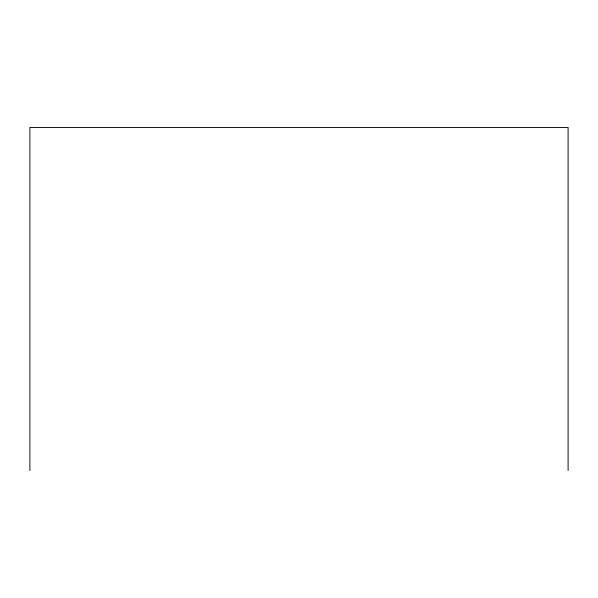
<?xml version="1.0" encoding="UTF-8"?>
<svg xmlns="http://www.w3.org/2000/svg" width="598" height="598" viewBox="0 0 598 598"><rect width="100%" height="100%" fill="white"/><g stroke="black" fill="none" stroke-linecap="round" stroke-linejoin="round"><path stroke-width="0.9" d="M568.1 470.559L568.1 127.441L29.9 127.441L29.9 470.559"/></g></svg>
